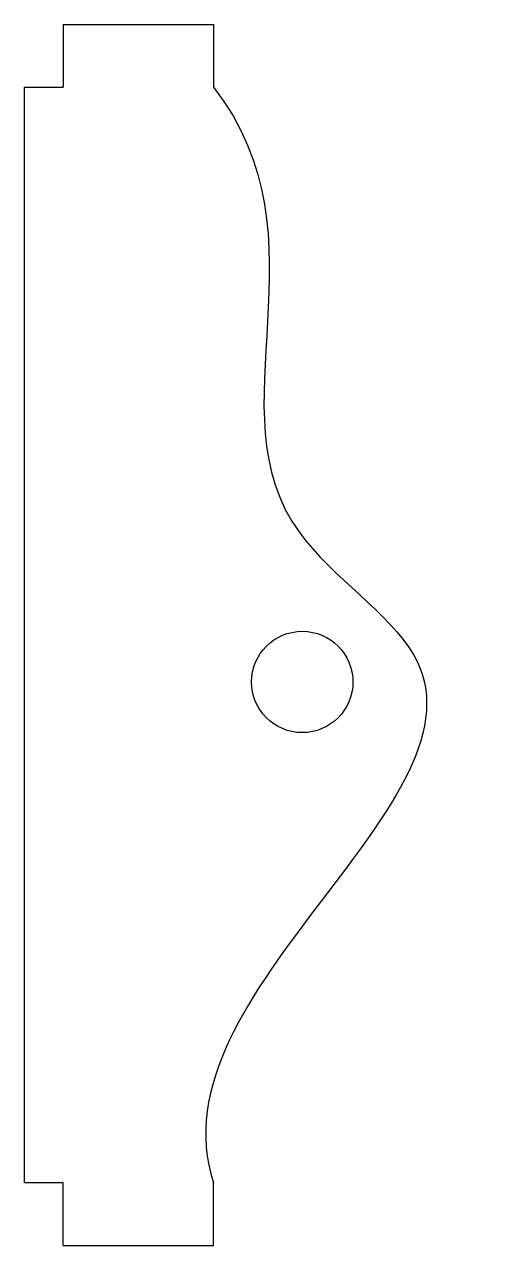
# Model space of a CAD drawing. Header units: millimetres. Extents: x -3.5 to 11.6, y -21.5 to 17.5.
import ezdxf

# ---------------------------------------------------------------- set-up
doc = ezdxf.new("R2010")
doc.units = ezdxf.units.MM

msp = doc.modelspace()

# ---------------------------------------------------------------- linework, layer by layer
at = {"color": 7, "linetype": 'Continuous', "lineweight": 25}
for p, q in [((-2.3, 17.5), (2.5, 17.5)), ((-2.3, 17.5), (-2.3, 15.5)), ((2.5, 17.5), (2.5, 15.5)), ((-3.542, 15.5), (-2.3, 15.5)), ((-3.542, -19.5), (-3.542, 15.5)), ((-2.3, -19.5), (-3.542, -19.5)), ((-2.3, -21.5), (-2.3, -19.5)), ((2.5, -21.5), (2.5, -19.5)), ((-2.3, -21.5), (2.5, -21.5))]:
    msp.add_line(p, q, dxfattribs=at)
msp.add_circle((5.334, -3.5), 1.618, dxfattribs=at)
msp.add_open_spline([(2.5, 15.5), (6.281, 10.613), (1.021, 3.226), (14.716, -5.53), (0.454, -13.38), (2.5, -19.5)], degree=3, knots=[0, 0, 0, 0, 0.382801, 0.518825, 1, 1, 1, 1], dxfattribs=at)

doc.saveas('drawing.dxf')
